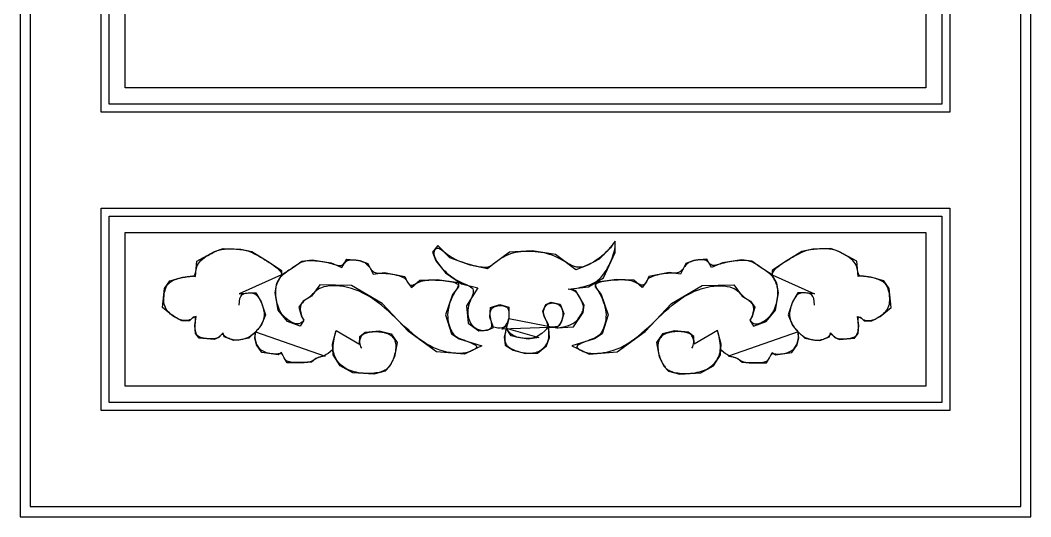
# Model space of a CAD drawing. Header units: metres. Extents: x -19 to 392, y -4 to 849.
# Drawn here: x -3.9 to 381.1, y -3.9 to 185.1 of the extents above; entities that cross this region are included whole.
import ezdxf

# ---------------------------------------------------------------- set-up
doc = ezdxf.new("R2010")
doc.units = ezdxf.units.M
for name, color, linetype in [('3', 3, 'Continuous'), ('4', 4, 'Continuous'), ('7', 7, 'Continuous')]:
    doc.layers.add(name, color=color, linetype=linetype)

msp = doc.modelspace()

# ---------------------------------------------------------------- linework, layer by layer
at = {"layer": '3'}
msp.add_lwpolyline([(0, 823.67), (0, 0), (377.3, 0), (377.3, 835.94)], dxfattribs=at)
for points in [[(30.03, 153.23), (30.03, 624.47), (347.27, 624.47), (347.27, 153.23)], [(30.03, 39.66), (30.03, 110.5), (347.27, 110.5), (347.27, 39.66)]]:
    msp.add_lwpolyline(points, close=True, dxfattribs=at)
at = {"layer": '4'}
msp.add_lwpolyline([(-3.85, 824.97), (-3.85, -3.85), (381.15, -3.85), (381.15, 834.76)], dxfattribs=at)
for points in [[(26.95, 150.15), (26.95, 627.55), (350.35, 627.55), (350.35, 150.15)], [(26.95, 36.58), (26.95, 113.58), (350.35, 113.58), (350.35, 36.58)]]:
    msp.add_lwpolyline(points, close=True, dxfattribs=at)
at = {"layer": '7'}
for points in [[(36.19, 159.39), (36.19, 618.31), (341.11, 618.31), (341.11, 159.39)], [(36.19, 45.82), (36.19, 104.34), (341.11, 104.34), (341.11, 45.82)]]:
    msp.add_lwpolyline(points, close=True, dxfattribs=at)
for points in [[(200.54, 68.01), (200.54, 68.01), (200.68, 68.02), (201.07, 68.06), (201.67, 68.14), (202.41, 68.25), (203.26, 68.42), (204.16, 68.63), (205.07, 68.91), (205.93, 69.26), (206.71, 69.68), (207.41, 70.16), (208.02, 70.68), (208.55, 71.24), (209.01, 71.81), (209.41, 72.38), (209.75, 72.94), (210.03, 73.47), (210.26, 73.96), (210.45, 74.42), (210.58, 74.84), (210.68, 75.24), (210.73, 75.63), (210.74, 76), (210.71, 76.37), (210.64, 76.73), (210.54, 77.11), (210.4, 77.48), (210.25, 77.86), (210.07, 78.24), (209.88, 78.62), (209.68, 78.98), (209.47, 79.34), (209.27, 79.69), (209.08, 80.03), (208.88, 80.34), (208.69, 80.65), (208.49, 80.93), (208.28, 81.19), (208.06, 81.44), (207.82, 81.66), (207.56, 81.85), (207.29, 82.03), (207.01, 82.18), (206.75, 82.31), (206.54, 82.43), (206.4, 82.54), (206.36, 82.64), (206.43, 82.74), (206.65, 82.84), (207.03, 82.94), (207.55, 83.05), (208.19, 83.17), (208.92, 83.31), (209.72, 83.47), (210.56, 83.66), (211.42, 83.88), (212.27, 84.13), (213.1, 84.42), (213.89, 84.76), (214.66, 85.15), (215.39, 85.6), (216.11, 86.12), (216.8, 86.71), (217.47, 87.38), (218.12, 88.15), (218.75, 89), (219.36, 89.93), (219.93, 90.91), (220.47, 91.92), (220.96, 92.94), (221.4, 93.94), (221.79, 94.91), (222.1, 95.81), (222.36, 96.64), (222.54, 97.38), (222.67, 98.05), (222.75, 98.63), (222.8, 99.13), (222.8, 99.56), (222.79, 99.9), (222.75, 100.17), (222.7, 100.36), (222.64, 100.48), (222.58, 100.54), (222.5, 100.54), (222.41, 100.49), (222.32, 100.4), (222.21, 100.28), (222.1, 100.13), (221.99, 99.97), (221.86, 99.78), (221.71, 99.57), (221.54, 99.34), (221.33, 99.07), (221.1, 98.78), (220.83, 98.45), (220.51, 98.09), (220.14, 97.68), (219.74, 97.25), (219.29, 96.8), (218.81, 96.33), (218.31, 95.86), (217.79, 95.4), (217.25, 94.95), (216.71, 94.52), (216.17, 94.12), (215.63, 93.76), (215.09, 93.41), (214.54, 93.09), (214, 92.79), (213.45, 92.51), (212.9, 92.24), (212.35, 91.98), (211.79, 91.73), (211.22, 91.5), (210.64, 91.31), (210.04, 91.16), (209.41, 91.08), (208.74, 91.08), (208.04, 91.17), (207.3, 91.37), (206.51, 91.68), (205.67, 92.09), (204.79, 92.58), (203.87, 93.11), (202.91, 93.66), (201.93, 94.22), (200.92, 94.75), (199.9, 95.24), (198.85, 95.66), (197.78, 96.02), (196.71, 96.31), (195.62, 96.55), (194.53, 96.74), (193.44, 96.88), (192.34, 96.99), (191.24, 97.06), (190.15, 97.1), (189.06, 97.11), (187.98, 97.08), (186.93, 97.01), (185.89, 96.89), (184.87, 96.71), (183.88, 96.48), (182.92, 96.19), (182, 95.83), (181.12, 95.42), (180.28, 94.97), (179.49, 94.5), (178.76, 94.01), (178.07, 93.54), (177.45, 93.08), (176.89, 92.66), (176.39, 92.29), (175.95, 91.96), (175.53, 91.69), (175.14, 91.46), (174.74, 91.28), (174.32, 91.15), (173.87, 91.07), (173.36, 91.03), (172.78, 91.04), (172.14, 91.09), (171.44, 91.18), (170.7, 91.31), (169.9, 91.47), (169.07, 91.67), (168.21, 91.89), (167.32, 92.13), (166.42, 92.4), (165.5, 92.69), (164.59, 93), (163.68, 93.34), (162.79, 93.71), (161.92, 94.1), (161.09, 94.52), (160.3, 94.98), (159.55, 95.46), (158.86, 95.95), (158.21, 96.45), (157.61, 96.91), (157.05, 97.34), (156.53, 97.71), (156.06, 98), (155.63, 98.2), (155.24, 98.29), (154.88, 98.27), (154.57, 98.17), (154.31, 97.99), (154.09, 97.75), (153.92, 97.45), (153.8, 97.12), (153.73, 96.76), (153.71, 96.38), (153.75, 95.99), (153.83, 95.58), (153.96, 95.16), (154.14, 94.72), (154.35, 94.27), (154.61, 93.8), (154.91, 93.31), (155.24, 92.8), (155.61, 92.28), (156.01, 91.75), (156.45, 91.21), (156.93, 90.66), (157.44, 90.11), (158, 89.56), (158.59, 89.02), (159.22, 88.48), (159.89, 87.96), (160.58, 87.45), (161.3, 86.96), (162.04, 86.49), (162.79, 86.05), (163.55, 85.64), (164.32, 85.27), (165.09, 84.93), (165.83, 84.61), (166.54, 84.31), (167.18, 84), (167.74, 83.66), (168.2, 83.29), (168.53, 82.87), (168.73, 82.38), (168.76, 81.82), (168.67, 81.18), (168.47, 80.49), (168.19, 79.74), (167.88, 78.95), (167.55, 78.14), (167.24, 77.31), (166.98, 76.47), (166.79, 75.63), (166.68, 74.81), (166.63, 74), (166.66, 73.21), (166.75, 72.46), (166.91, 71.74), (167.13, 71.06), (167.4, 70.44), (167.72, 69.87), (168.09, 69.36), (168.5, 68.9), (168.93, 68.49), (169.38, 68.14), (169.85, 67.85), (170.31, 67.6), (170.78, 67.4), (171.22, 67.26), (171.66, 67.16), (172.08, 67.09), (172.48, 67.07), (172.88, 67.08), (173.25, 67.11), (173.62, 67.17), (173.97, 67.25), (174.3, 67.34), (174.61, 67.46), (174.9, 67.59), (175.16, 67.74), (175.38, 67.93), (175.57, 68.15), (175.7, 68.4), (175.79, 68.69), (175.82, 69.03), (175.8, 69.4), (175.75, 69.8), (175.67, 70.22), (175.57, 70.67), (175.47, 71.13), (175.38, 71.6), (175.29, 72.07), (175.24, 72.53), (175.21, 72.99), (175.21, 73.44), (175.25, 73.87), (175.32, 74.28), (175.44, 74.66), (175.61, 75.01), (175.83, 75.33), (176.09, 75.61), (176.41, 75.85), (176.76, 76.05), (177.14, 76.22), (177.55, 76.35), (177.98, 76.45), (178.42, 76.51), (178.86, 76.54), (179.3, 76.54), (179.73, 76.51), (180.14, 76.44), (180.53, 76.35), (180.9, 76.22), (181.22, 76.07), (181.51, 75.88), (181.75, 75.67), (181.94, 75.43), (182.08, 75.14), (182.18, 74.79), (182.25, 74.37), (182.29, 73.86), (182.31, 73.25), (182.32, 72.52), (182.32, 71.65), (200.54, 68.01), (206.92, 68.46), (210.56, 73.93), (211.02, 76.66), (209.2, 79.84), (207.83, 82.12), (204.87, 82.8), (212.61, 83.71), (218.31, 87.12), (222.86, 96.68), (222.86, 101.01), (222.18, 100.32), (221.04, 98.5), (216.71, 94.18), (212.39, 91.9), (207.83, 90.08), (200.09, 96), (191.2, 97.36), (182.55, 96.91), (176.17, 92.13), (174.12, 90.54), (167.51, 91.9), (159.77, 94.63), (155.21, 99.41), (153.16, 96.91), (154.53, 93.5), (158.17, 88.95), (164.32, 84.85), (170.47, 83.26), (166.14, 76.43), (166.83, 69.83), (170.93, 66.87), (174.12, 67.1), (176.4, 68.24), (175.03, 72.11), (175.26, 75.75), (178.9, 76.88), (182.32, 75.97), (182.32, 74.15), (182.32, 71.65)], [(79.56, 76.64), (79.56, 76.64), (79.64, 78.07), (79.85, 79.17), (80.18, 79.98), (80.59, 80.55), (81.06, 80.92), (81.57, 81.13), (82.1, 81.25), (82.62, 81.3), (83.11, 81.34), (83.57, 81.36), (84, 81.36), (84.4, 81.33), (84.78, 81.27), (85.13, 81.17), (85.47, 81.03), (85.79, 80.85), (86.1, 80.61), (86.39, 80.32), (86.67, 79.98), (86.94, 79.6), (87.2, 79.19), (87.45, 78.73), (87.68, 78.25), (87.92, 77.74), (88.14, 77.2), (88.35, 76.64), (88.54, 76.07), (88.71, 75.48), (88.85, 74.9), (88.96, 74.31), (89.03, 73.72), (89.05, 73.15), (89.03, 72.59), (88.96, 72.04), (88.85, 71.51), (88.71, 71), (88.54, 70.51), (88.34, 70.05), (88.13, 69.6), (87.9, 69.18), (87.66, 68.79), (87.41, 68.42), (87.15, 68.07), (86.89, 67.74), (86.62, 67.42), (86.34, 67.11), (86.05, 66.81), (85.75, 66.51), (85.45, 66.21), (85.14, 65.92), (84.82, 65.63), (84.5, 65.35), (84.16, 65.09), (83.82, 64.84), (83.47, 64.61), (83.11, 64.41), (82.75, 64.23), (82.37, 64.07), (82, 63.94), (81.62, 63.82), (81.24, 63.73), (80.86, 63.65), (80.49, 63.57), (80.13, 63.51), (79.78, 63.46), (79.44, 63.42), (79.1, 63.39), (78.76, 63.37), (78.41, 63.36), (78.06, 63.38), (77.7, 63.42), (77.32, 63.48), (76.93, 63.56), (76.53, 63.66), (76.13, 63.79), (75.73, 63.93), (75.36, 64.09), (75, 64.25), (74.68, 64.43), (74.4, 64.61), (74.17, 64.8), (73.98, 64.98), (73.82, 65.15), (73.68, 65.31), (73.57, 65.43), (73.46, 65.53), (73.34, 65.59), (73.22, 65.6), (73.09, 65.56), (72.93, 65.48), (72.77, 65.36), (72.59, 65.21), (72.4, 65.05), (72.2, 64.87), (71.99, 64.7), (71.78, 64.54), (71.56, 64.39), (71.34, 64.26), (71.09, 64.15), (70.82, 64.05), (70.52, 63.98), (70.18, 63.92), (69.79, 63.88), (69.35, 63.86), (68.85, 63.85), (68.31, 63.86), (67.74, 63.89), (67.16, 63.95), (66.58, 64.02), (66.02, 64.11), (65.5, 64.22), (65.02, 64.35), (64.61, 64.5), (64.27, 64.67), (63.98, 64.87), (63.73, 65.08), (63.53, 65.32), (63.37, 65.57), (63.23, 65.84), (63.13, 66.13), (63.03, 66.44), (62.96, 66.76), (62.9, 67.1), (62.86, 67.45), (62.83, 67.82), (62.82, 68.19), (62.81, 68.58), (62.82, 68.98), (62.84, 69.38), (62.87, 69.78), (62.89, 70.17), (62.92, 70.54), (62.93, 70.89), (62.94, 71.2), (62.93, 71.48), (62.9, 71.71), (62.84, 71.88), (62.77, 72), (62.67, 72.07), (62.56, 72.1), (62.43, 72.09), (62.29, 72.05), (62.14, 71.99), (61.99, 71.9), (61.83, 71.79), (61.66, 71.67), (61.49, 71.54), (61.3, 71.41), (61.1, 71.28), (60.89, 71.15), (60.65, 71.04), (60.39, 70.95), (60.11, 70.87), (59.8, 70.82), (59.48, 70.79), (59.14, 70.78), (58.78, 70.8), (58.42, 70.84), (58.04, 70.9), (57.66, 70.99), (57.27, 71.1), (56.88, 71.23), (56.48, 71.4), (56.08, 71.59), (55.66, 71.8), (55.24, 72.05), (54.8, 72.32), (54.36, 72.62), (53.89, 72.94), (53.43, 73.3), (52.97, 73.7), (52.54, 74.14), (52.13, 74.62), (51.77, 75.15), (51.45, 75.73), (51.2, 76.37), (51.03, 77.07), (50.92, 77.81), (50.87, 78.58), (50.88, 79.36), (50.93, 80.14), (51.03, 80.89), (51.16, 81.62), (51.32, 82.29), (51.5, 82.89), (51.71, 83.44), (51.94, 83.93), (52.21, 84.36), (52.5, 84.75), (52.84, 85.1), (53.22, 85.42), (53.63, 85.7), (54.1, 85.96), (54.6, 86.19), (55.13, 86.41), (55.68, 86.6), (56.24, 86.77), (56.81, 86.92), (57.37, 87.06), (57.92, 87.18), (58.45, 87.29), (58.96, 87.38), (59.44, 87.46), (59.89, 87.53), (60.32, 87.58), (60.71, 87.62), (61.06, 87.65), (61.38, 87.67), (61.66, 87.68), (61.9, 87.7), (62.12, 87.73), (62.3, 87.79), (62.46, 87.89), (62.6, 88.05), (62.72, 88.27), (62.82, 88.58), (62.92, 88.98), (63.02, 89.46), (63.13, 90.01), (63.28, 90.6), (63.47, 91.22), (63.72, 91.85), (64.05, 92.48), (64.45, 93.1), (64.96, 93.68), (65.54, 94.22), (66.18, 94.73), (66.86, 95.2), (67.57, 95.63), (68.28, 96.02), (68.97, 96.38), (69.62, 96.7), (70.22, 96.98), (70.77, 97.22), (71.3, 97.43), (71.82, 97.6), (72.33, 97.75), (72.86, 97.87), (73.42, 97.96), (74.02, 98.03), (74.67, 98.07), (75.37, 98.1), (76.1, 98.11), (76.85, 98.1), (77.61, 98.07), (78.36, 98.03), (79.09, 97.98), (79.79, 97.91), (80.46, 97.84), (81.09, 97.74), (81.7, 97.63), (82.29, 97.49), (82.89, 97.32), (83.49, 97.12), (84.11, 96.87), (84.76, 96.59), (85.45, 96.25), (86.18, 95.87), (86.93, 95.44), (87.71, 94.99), (88.52, 94.5), (89.35, 93.99), (90.19, 93.46), (91.05, 92.91), (91.91, 92.35), (92.75, 91.78), (93.54, 91.2), (94.25, 90.62), (94.86, 90.03), (95.33, 89.43), (95.63, 88.84), (95.74, 88.24), (79.56, 80.96), (82.98, 81.42), (85.94, 81.42), (87.99, 78), (89.59, 73), (87.99, 68.9), (85.83, 66.51), (83.21, 64.12), (80.02, 63.44), (77.51, 63.21), (73.87, 64.58), (73.41, 66.17), (71.82, 64.35), (70, 63.67), (64.3, 64.12), (62.94, 65.94), (62.71, 68.9), (63.16, 72.31), (62.02, 72.09), (60.66, 70.72), (57.7, 70.72), (54.51, 72.31), (50.41, 75.73), (51.09, 83.01), (53.14, 85.97), (58.15, 87.33), (61.8, 87.79), (62.94, 87.56), (63.39, 93.48), (70.22, 97.12), (73.41, 98.25), (80.25, 98.03), (84.35, 97.12), (90.95, 93.02), (95.74, 89.83), (95.74, 88.24)], [(298.74, 76.64), (298.74, 76.64), (298.66, 78.07), (298.45, 79.17), (298.13, 79.98), (297.72, 80.55), (297.24, 80.92), (296.73, 81.13), (296.2, 81.25), (295.68, 81.3), (295.19, 81.34), (294.74, 81.36), (294.31, 81.36), (293.91, 81.33), (293.53, 81.27), (293.17, 81.17), (292.83, 81.03), (292.51, 80.85), (292.21, 80.61), (291.91, 80.32), (291.63, 79.98), (291.36, 79.6), (291.11, 79.19), (290.86, 78.73), (290.62, 78.25), (290.39, 77.74), (290.16, 77.2), (289.95, 76.64), (289.76, 76.07), (289.59, 75.48), (289.45, 74.9), (289.34, 74.31), (289.27, 73.72), (289.25, 73.15), (289.27, 72.59), (289.34, 72.04), (289.45, 71.51), (289.59, 71), (289.76, 70.51), (289.96, 70.05), (290.18, 69.6), (290.41, 69.18), (290.64, 68.79), (290.89, 68.42), (291.15, 68.07), (291.41, 67.74), (291.69, 67.42), (291.97, 67.11), (292.25, 66.81), (292.55, 66.51), (292.85, 66.21), (293.16, 65.92), (293.48, 65.63), (293.81, 65.35), (294.14, 65.09), (294.48, 64.84), (294.83, 64.61), (295.19, 64.41), (295.56, 64.23), (295.93, 64.07), (296.31, 63.94), (296.69, 63.82), (297.06, 63.73), (297.44, 63.65), (297.81, 63.57), (298.17, 63.51), (298.52, 63.46), (298.86, 63.42), (299.2, 63.39), (299.55, 63.37), (299.89, 63.36), (300.24, 63.38), (300.6, 63.42), (300.98, 63.48), (301.37, 63.56), (301.77, 63.66), (302.17, 63.79), (302.57, 63.93), (302.95, 64.09), (303.3, 64.25), (303.62, 64.43), (303.9, 64.61), (304.13, 64.8), (304.33, 64.98), (304.48, 65.15), (304.62, 65.31), (304.74, 65.43), (304.85, 65.53), (304.96, 65.59), (305.08, 65.6), (305.22, 65.56), (305.37, 65.48), (305.54, 65.36), (305.71, 65.21), (305.9, 65.05), (306.1, 64.87), (306.31, 64.7), (306.52, 64.54), (306.74, 64.39), (306.97, 64.26), (307.21, 64.15), (307.48, 64.05), (307.78, 63.98), (308.12, 63.92), (308.51, 63.88), (308.95, 63.86), (309.45, 63.85), (309.99, 63.86), (310.56, 63.89), (311.14, 63.95), (311.72, 64.02), (312.28, 64.11), (312.81, 64.22), (313.28, 64.35), (313.69, 64.5), (314.03, 64.67), (314.33, 64.87), (314.57, 65.08), (314.77, 65.32), (314.93, 65.57), (315.07, 65.84), (315.18, 66.13), (315.27, 66.44), (315.34, 66.76), (315.4, 67.1), (315.44, 67.45), (315.47, 67.82), (315.49, 68.19), (315.49, 68.58), (315.48, 68.98), (315.46, 69.38), (315.44, 69.78), (315.41, 70.17), (315.39, 70.54), (315.37, 70.89), (315.36, 71.2), (315.37, 71.48), (315.41, 71.71), (315.46, 71.88), (315.54, 72), (315.63, 72.07), (315.75, 72.1), (315.87, 72.09), (316.01, 72.05), (316.16, 71.99), (316.32, 71.9), (316.48, 71.79), (316.64, 71.67), (316.81, 71.54), (317, 71.41), (317.2, 71.28), (317.42, 71.15), (317.65, 71.04), (317.91, 70.95), (318.19, 70.87), (318.5, 70.82), (318.82, 70.79), (319.16, 70.78), (319.52, 70.8), (319.89, 70.84), (320.26, 70.9), (320.64, 70.99), (321.03, 71.1), (321.42, 71.23), (321.82, 71.4), (322.22, 71.59), (322.64, 71.8), (323.06, 72.05), (323.5, 72.32), (323.95, 72.62), (324.41, 72.94), (324.87, 73.3), (325.33, 73.7), (325.76, 74.14), (326.17, 74.62), (326.54, 75.15), (326.85, 75.73), (327.1, 76.37), (327.28, 77.07), (327.38, 77.81), (327.43, 78.58), (327.43, 79.36), (327.37, 80.14), (327.27, 80.89), (327.14, 81.62), (326.98, 82.29), (326.8, 82.89), (326.6, 83.44), (326.36, 83.93), (326.1, 84.36), (325.8, 84.75), (325.46, 85.1), (325.09, 85.42), (324.67, 85.7), (324.21, 85.96), (323.7, 86.19), (323.17, 86.41), (322.62, 86.6), (322.06, 86.77), (321.49, 86.92), (320.93, 87.06), (320.38, 87.18), (319.85, 87.29), (319.34, 87.38), (318.86, 87.46), (318.41, 87.53), (317.99, 87.58), (317.6, 87.62), (317.24, 87.65), (316.92, 87.67), (316.64, 87.68), (316.4, 87.7), (316.19, 87.73), (316, 87.79), (315.84, 87.89), (315.71, 88.05), (315.59, 88.27), (315.48, 88.58), (315.38, 88.98), (315.28, 89.46), (315.17, 90.01), (315.02, 90.6), (314.83, 91.22), (314.58, 91.85), (314.26, 92.48), (313.85, 93.1), (313.35, 93.68), (312.76, 94.22), (312.12, 94.73), (311.44, 95.2), (310.73, 95.63), (310.03, 96.02), (309.34, 96.38), (308.69, 96.7), (308.09, 96.98), (307.53, 97.22), (307, 97.43), (306.48, 97.6), (305.97, 97.75), (305.44, 97.87), (304.88, 97.96), (304.28, 98.03), (303.63, 98.07), (302.93, 98.1), (302.2, 98.11), (301.45, 98.1), (300.7, 98.07), (299.95, 98.03), (299.21, 97.98), (298.51, 97.91), (297.85, 97.84), (297.22, 97.74), (296.61, 97.63), (296.01, 97.49), (295.41, 97.32), (294.81, 97.12), (294.19, 96.87), (293.54, 96.59), (292.85, 96.25), (292.13, 95.87), (291.37, 95.44), (290.59, 94.99), (289.78, 94.5), (288.95, 93.99), (288.11, 93.46), (287.25, 92.91), (286.39, 92.35), (285.55, 91.78), (284.76, 91.2), (284.05, 90.62), (283.44, 90.03), (282.98, 89.43), (282.67, 88.84), (282.57, 88.24), (298.74, 80.96), (295.32, 81.42), (292.36, 81.42), (290.31, 78), (288.72, 73), (290.31, 68.9), (292.47, 66.51), (295.09, 64.12), (298.28, 63.44), (300.79, 63.21), (304.43, 64.58), (304.89, 66.17), (306.48, 64.35), (308.31, 63.67), (314, 64.12), (315.37, 65.94), (315.59, 68.9), (315.14, 72.31), (316.28, 72.09), (317.65, 70.72), (320.61, 70.72), (323.8, 72.31), (327.9, 75.73), (327.21, 83.01), (325.16, 85.97), (320.15, 87.33), (316.51, 87.79), (315.37, 87.56), (314.91, 93.48), (308.08, 97.12), (304.89, 98.25), (298.06, 98.03), (293.96, 97.12), (287.35, 93.02), (282.57, 89.83), (282.57, 88.24)], [(104.16, 70.95), (104.16, 70.95), (103.61, 70.24), (102.97, 69.79), (102.28, 69.58), (101.55, 69.56), (100.8, 69.7), (100.04, 69.97), (99.3, 70.33), (98.6, 70.76), (97.95, 71.21), (97.36, 71.69), (96.81, 72.2), (96.32, 72.73), (95.87, 73.3), (95.47, 73.9), (95.11, 74.53), (94.79, 75.2), (94.51, 75.89), (94.27, 76.62), (94.06, 77.36), (93.89, 78.1), (93.75, 78.84), (93.65, 79.56), (93.58, 80.26), (93.53, 80.92), (93.52, 81.54), (93.53, 82.12), (93.57, 82.66), (93.63, 83.16), (93.72, 83.65), (93.83, 84.11), (93.96, 84.55), (94.1, 84.98), (94.27, 85.4), (94.46, 85.82), (94.67, 86.23), (94.91, 86.63), (95.17, 87.03), (95.48, 87.43), (95.81, 87.82), (96.19, 88.2), (96.61, 88.59), (97.06, 88.96), (97.54, 89.34), (98.04, 89.7), (98.55, 90.06), (99.06, 90.41), (99.57, 90.75), (100.06, 91.09), (100.54, 91.41), (101, 91.72), (101.44, 92.01), (101.87, 92.29), (102.3, 92.54), (102.73, 92.78), (103.16, 92.99), (103.6, 93.17), (104.04, 93.33), (104.51, 93.46), (104.99, 93.56), (105.5, 93.63), (106.05, 93.68), (106.63, 93.7), (107.25, 93.7), (107.92, 93.67), (108.65, 93.61), (109.41, 93.53), (110.2, 93.43), (111, 93.31), (111.81, 93.18), (112.61, 93.03), (113.38, 92.86), (114.11, 92.68), (114.8, 92.49), (115.44, 92.3), (116.03, 92.13), (116.58, 91.97), (117.09, 91.85), (117.55, 91.78), (117.98, 91.76), (118.36, 91.81), (118.72, 91.93), (119.04, 92.11), (119.34, 92.34), (119.63, 92.6), (119.9, 92.87), (120.17, 93.13), (120.44, 93.38), (120.72, 93.59), (121.01, 93.75), (121.31, 93.86), (121.62, 93.93), (121.94, 93.97), (122.26, 93.99), (122.59, 93.98), (122.91, 93.96), (123.22, 93.93), (123.53, 93.9), (123.84, 93.87), (124.14, 93.84), (124.44, 93.8), (124.75, 93.75), (125.05, 93.7), (125.37, 93.63), (125.69, 93.55), (126.02, 93.46), (126.36, 93.35), (126.71, 93.21), (127.05, 93.05), (127.4, 92.86), (127.74, 92.64), (128.07, 92.38), (128.39, 92.07), (128.69, 91.72), (128.99, 91.35), (129.29, 90.95), (129.59, 90.56), (129.9, 90.17), (130.23, 89.82), (130.59, 89.51), (130.97, 89.27), (131.38, 89.09), (131.84, 88.97), (132.33, 88.9), (132.87, 88.86), (133.45, 88.85), (134.08, 88.83), (134.76, 88.81), (135.49, 88.77), (136.26, 88.7), (137.08, 88.59), (137.9, 88.46), (138.72, 88.3), (139.51, 88.12), (140.25, 87.92), (140.93, 87.71), (141.52, 87.48), (142.01, 87.25), (142.41, 87.02), (142.73, 86.77), (142.99, 86.53), (143.2, 86.28), (143.37, 86.02), (143.53, 85.77), (143.69, 85.51), (143.85, 85.26), (144.02, 85.01), (144.21, 84.79), (144.42, 84.59), (144.64, 84.43), (144.88, 84.31), (145.15, 84.25), (145.43, 84.26), (145.74, 84.34), (146.09, 84.48), (146.46, 84.66), (146.87, 84.88), (147.31, 85.11), (147.8, 85.35), (148.34, 85.57), (148.93, 85.78), (149.56, 85.94), (150.25, 86.07), (150.99, 86.17), (151.76, 86.23), (152.58, 86.26), (153.43, 86.26), (154.32, 86.24), (155.23, 86.19), (156.16, 86.13), (157.1, 86.04), (158.03, 85.94), (158.92, 85.81), (159.77, 85.68), (160.54, 85.53), (161.22, 85.37), (161.8, 85.21), (162.25, 85.03), (162.58, 84.85), (162.81, 84.66), (162.94, 84.45), (163, 84.23), (162.98, 83.99), (162.91, 83.74), (162.78, 83.46), (162.62, 83.17), (162.43, 82.84), (162.21, 82.48), (161.97, 82.08), (161.7, 81.64), (161.42, 81.13), (161.12, 80.57), (160.81, 79.94), (160.49, 79.23), (160.18, 78.46), (159.88, 77.64), (159.61, 76.77), (159.38, 75.87), (159.19, 74.95), (159.05, 74.01), (158.99, 73.07), (159, 72.14), (159.07, 71.22), (159.21, 70.33), (159.41, 69.48), (159.65, 68.67), (159.92, 67.92), (160.22, 67.23), (160.54, 66.62), (160.88, 66.1), (161.23, 65.64), (161.62, 65.25), (162.04, 64.9), (162.52, 64.59), (163.05, 64.3), (163.65, 64.02), (164.33, 63.74), (165.1, 63.45), (165.91, 63.15), (166.74, 62.84), (167.55, 62.52), (168.31, 62.21), (168.97, 61.89), (169.5, 61.58), (169.86, 61.28), (170.04, 60.98), (170.04, 60.7), (169.9, 60.43), (169.64, 60.17), (169.3, 59.93), (168.9, 59.69), (168.48, 59.47), (168.06, 59.27), (167.66, 59.07), (167.27, 58.9), (166.87, 58.74), (166.45, 58.61), (165.97, 58.49), (165.42, 58.41), (164.78, 58.35), (164.04, 58.32), (163.16, 58.32), (162.17, 58.37), (161.08, 58.46), (159.91, 58.62), (158.67, 58.84), (157.39, 59.14), (156.07, 59.54), (154.73, 60.02), (153.4, 60.62), (152.06, 61.31), (150.73, 62.09), (149.4, 62.96), (148.07, 63.9), (146.75, 64.92), (145.44, 65.99), (144.14, 67.12), (142.85, 68.29), (141.57, 69.5), (140.28, 70.72), (139, 71.95), (137.7, 73.18), (136.4, 74.38), (135.08, 75.55), (133.74, 76.67), (132.37, 77.74), (130.99, 78.74), (129.58, 79.66), (128.15, 80.51), (126.71, 81.28), (125.26, 81.96), (123.79, 82.55), (122.31, 83.05), (120.83, 83.44), (119.36, 83.73), (117.92, 83.92), (116.53, 84.03), (115.2, 84.04), (113.96, 83.98), (112.82, 83.83), (111.8, 83.61), (110.91, 83.33), (110.14, 82.98), (109.48, 82.59), (108.91, 82.17), (108.4, 81.73), (107.95, 81.29), (107.53, 80.87), (107.13, 80.47), (106.73, 80.1), (106.33, 79.77), (105.94, 79.46), (105.56, 79.18), (105.2, 78.92), (104.85, 78.66), (104.51, 78.41), (104.2, 78.15), (103.92, 77.89), (103.66, 77.62), (103.43, 77.33), (103.23, 77.02), (103.08, 76.67), (102.95, 76.3), (102.87, 75.88), (102.84, 75.42), (102.85, 74.92), (102.9, 74.37), (103, 73.8), (103.14, 73.21), (103.33, 72.62), (103.57, 72.04), (103.84, 71.48), (104.16, 70.95), (102.8, 68.67), (98.01, 70.49), (94.37, 74.82), (93.23, 81.42), (93.91, 85.06), (95.74, 88.24), (100.29, 91.2), (103.48, 93.48), (107.35, 93.93), (114.64, 92.79), (118.74, 90.97), (120.57, 94.16), (123.3, 93.93), (125.58, 93.7), (128.54, 92.57), (130.59, 88.47), (134.92, 89.15), (142.66, 87.56), (143.57, 85.51), (145.17, 83.46), (148.36, 86.19), (154.96, 86.42), (163.16, 85.28), (163.16, 83.69), (160.88, 80.73), (158.15, 73), (160.43, 65.71), (163.39, 63.89), (172.02, 61.16), (167.72, 59.11), (165.44, 57.98), (154.73, 58.89), (144.03, 66.62), (134.01, 77.32), (122.39, 84.15), (110.32, 84.37), (107.13, 80.05), (103.94, 78.23), (102.34, 75.95), (103.25, 72.31), (104.16, 70.95)], [(274.14, 70.95), (274.14, 70.95), (274.69, 70.24), (275.33, 69.79), (276.02, 69.58), (276.75, 69.56), (277.51, 69.7), (278.26, 69.97), (279, 70.33), (279.7, 70.76), (280.35, 71.21), (280.94, 71.69), (281.49, 72.2), (281.98, 72.73), (282.43, 73.3), (282.84, 73.9), (283.2, 74.53), (283.51, 75.2), (283.79, 75.89), (284.04, 76.62), (284.24, 77.36), (284.41, 78.1), (284.55, 78.84), (284.65, 79.56), (284.72, 80.26), (284.77, 80.92), (284.78, 81.54), (284.77, 82.12), (284.73, 82.66), (284.67, 83.16), (284.58, 83.65), (284.47, 84.11), (284.35, 84.55), (284.2, 84.98), (284.03, 85.4), (283.85, 85.82), (283.63, 86.23), (283.4, 86.63), (283.13, 87.03), (282.83, 87.43), (282.49, 87.82), (282.11, 88.2), (281.69, 88.59), (281.24, 88.96), (280.76, 89.34), (280.26, 89.7), (279.75, 90.06), (279.24, 90.41), (278.73, 90.75), (278.24, 91.09), (277.76, 91.41), (277.31, 91.72), (276.86, 92.01), (276.43, 92.29), (276, 92.54), (275.57, 92.78), (275.14, 92.99), (274.71, 93.17), (274.26, 93.33), (273.8, 93.46), (273.31, 93.56), (272.8, 93.63), (272.26, 93.68), (271.67, 93.7), (271.05, 93.7), (270.38, 93.67), (269.66, 93.61), (268.89, 93.53), (268.1, 93.43), (267.3, 93.31), (266.49, 93.18), (265.7, 93.03), (264.93, 92.86), (264.19, 92.68), (263.5, 92.49), (262.86, 92.3), (262.27, 92.13), (261.72, 91.97), (261.22, 91.85), (260.75, 91.78), (260.33, 91.76), (259.94, 91.81), (259.59, 91.93), (259.26, 92.11), (258.96, 92.34), (258.68, 92.6), (258.4, 92.87), (258.13, 93.13), (257.86, 93.38), (257.58, 93.59), (257.29, 93.75), (256.99, 93.86), (256.68, 93.93), (256.36, 93.97), (256.04, 93.99), (255.72, 93.98), (255.4, 93.96), (255.08, 93.93), (254.77, 93.9), (254.46, 93.87), (254.16, 93.84), (253.86, 93.8), (253.56, 93.75), (253.25, 93.7), (252.93, 93.63), (252.61, 93.55), (252.28, 93.46), (251.94, 93.35), (251.6, 93.21), (251.25, 93.05), (250.91, 92.86), (250.57, 92.64), (250.24, 92.38), (249.92, 92.07), (249.61, 91.72), (249.31, 91.35), (249.01, 90.95), (248.71, 90.56), (248.4, 90.17), (248.07, 89.82), (247.72, 89.51), (247.33, 89.27), (246.92, 89.09), (246.46, 88.97), (245.97, 88.9), (245.43, 88.86), (244.85, 88.85), (244.22, 88.83), (243.54, 88.81), (242.82, 88.77), (242.04, 88.7), (241.23, 88.59), (240.4, 88.46), (239.58, 88.3), (238.79, 88.12), (238.05, 87.92), (237.37, 87.71), (236.78, 87.48), (236.29, 87.25), (235.89, 87.02), (235.57, 86.77), (235.31, 86.53), (235.1, 86.28), (234.93, 86.02), (234.77, 85.77), (234.62, 85.51), (234.45, 85.26), (234.28, 85.01), (234.09, 84.79), (233.89, 84.59), (233.66, 84.43), (233.42, 84.31), (233.16, 84.25), (232.87, 84.26), (232.56, 84.34), (232.22, 84.48), (231.84, 84.66), (231.44, 84.88), (230.99, 85.11), (230.5, 85.35), (229.96, 85.57), (229.38, 85.78), (228.74, 85.94), (228.05, 86.07), (227.32, 86.17), (226.54, 86.23), (225.72, 86.26), (224.87, 86.26), (223.99, 86.24), (223.07, 86.19), (222.14, 86.13), (221.2, 86.04), (220.27, 85.94), (219.38, 85.81), (218.53, 85.68), (217.76, 85.53), (217.08, 85.37), (216.51, 85.21), (216.06, 85.03), (215.72, 84.85), (215.49, 84.66), (215.36, 84.45), (215.3, 84.23), (215.32, 83.99), (215.4, 83.74), (215.52, 83.46), (215.68, 83.17), (215.87, 82.84), (216.09, 82.48), (216.34, 82.08), (216.6, 81.64), (216.89, 81.13), (217.18, 80.57), (217.49, 79.94), (217.81, 79.23), (218.12, 78.46), (218.42, 77.64), (218.69, 76.77), (218.93, 75.87), (219.12, 74.95), (219.25, 74.01), (219.32, 73.07), (219.31, 72.14), (219.23, 71.22), (219.09, 70.33), (218.89, 69.48), (218.66, 68.67), (218.38, 67.92), (218.08, 67.23), (217.76, 66.62), (217.43, 66.1), (217.07, 65.64), (216.69, 65.25), (216.26, 64.9), (215.79, 64.59), (215.25, 64.3), (214.65, 64.02), (213.97, 63.74), (213.2, 63.45), (212.39, 63.15), (211.56, 62.84), (210.75, 62.52), (209.99, 62.21), (209.33, 61.89), (208.8, 61.58), (208.44, 61.28), (208.26, 60.98), (208.26, 60.7), (208.4, 60.43), (208.66, 60.17), (209, 59.93), (209.4, 59.69), (209.82, 59.47), (210.25, 59.27), (210.65, 59.07), (211.03, 58.9), (211.43, 58.74), (211.86, 58.61), (212.33, 58.49), (212.88, 58.41), (213.52, 58.35), (214.27, 58.32), (215.14, 58.32), (216.13, 58.37), (217.22, 58.46), (218.39, 58.62), (219.63, 58.84), (220.91, 59.14), (222.23, 59.54), (223.57, 60.02), (224.91, 60.62), (226.24, 61.31), (227.58, 62.09), (228.91, 62.96), (230.23, 63.9), (231.55, 64.92), (232.86, 65.99), (234.16, 67.12), (235.45, 68.29), (236.74, 69.5), (238.02, 70.72), (239.3, 71.95), (240.6, 73.18), (241.9, 74.38), (243.22, 75.55), (244.56, 76.67), (245.93, 77.74), (247.31, 78.74), (248.72, 79.66), (250.15, 80.51), (251.59, 81.28), (253.05, 81.96), (254.51, 82.55), (255.99, 83.05), (257.47, 83.44), (258.94, 83.73), (260.38, 83.92), (261.78, 84.03), (263.1, 84.04), (264.35, 83.98), (265.49, 83.83), (266.51, 83.61), (267.39, 83.33), (268.16, 82.98), (268.82, 82.59), (269.4, 82.17), (269.9, 81.73), (270.36, 81.29), (270.77, 80.87), (271.18, 80.47), (271.57, 80.1), (271.97, 79.77), (272.36, 79.46), (272.74, 79.18), (273.1, 78.92), (273.46, 78.66), (273.79, 78.41), (274.1, 78.15), (274.39, 77.89), (274.64, 77.62), (274.87, 77.33), (275.07, 77.02), (275.23, 76.67), (275.35, 76.3), (275.43, 75.88), (275.47, 75.42), (275.46, 74.92), (275.4, 74.37), (275.3, 73.8), (275.16, 73.21), (274.97, 72.62), (274.73, 72.04), (274.46, 71.48), (274.14, 70.95), (275.5, 68.67), (280.29, 70.49), (283.93, 74.82), (285.07, 81.42), (284.39, 85.06), (282.57, 88.24), (278.01, 91.2), (274.82, 93.48), (270.95, 93.93), (263.66, 92.79), (259.56, 90.97), (257.74, 94.16), (255, 93.93), (252.73, 93.7), (249.76, 92.57), (247.71, 88.47), (243.39, 89.15), (235.64, 87.56), (234.73, 85.51), (233.14, 83.46), (229.95, 86.19), (223.34, 86.42), (215.14, 85.28), (215.14, 83.69), (217.42, 80.73), (220.15, 73), (217.87, 65.71), (214.91, 63.89), (206.28, 61.16), (210.58, 59.11), (212.86, 57.98), (223.57, 58.89), (234.27, 66.62), (244.3, 77.32), (255.91, 84.15), (267.99, 84.37), (271.18, 80.05), (274.37, 78.23), (275.96, 75.95), (275.05, 72.31), (274.14, 70.95)], [(175.75, 68.55), (175.75, 68.55), (177.06, 68.25), (178.13, 68.11), (179, 68.09), (179.7, 68.18), (180.24, 68.35), (180.65, 68.59), (180.98, 68.87), (181.24, 69.17), (181.45, 69.47), (181.63, 69.77), (181.78, 70.05), (181.9, 70.3), (181.98, 70.51), (182.04, 70.67), (182.08, 70.78), (182.09, 70.82), (182.08, 70.78), (182.05, 70.67), (182, 70.49), (181.94, 70.25), (181.86, 69.96), (181.77, 69.62), (181.67, 69.23), (181.56, 68.81), (181.44, 68.35), (181.32, 67.87), (181.2, 67.37), (181.09, 66.86), (180.98, 66.34), (180.89, 65.82), (180.82, 65.32), (180.76, 64.82), (180.73, 64.35), (180.73, 63.9), (180.75, 63.47), (180.81, 63.06), (180.9, 62.67), (181.02, 62.31), (181.17, 61.96), (181.37, 61.64), (181.6, 61.34), (181.87, 61.05), (182.18, 60.79), (182.52, 60.54), (182.9, 60.3), (183.31, 60.08), (183.75, 59.87), (184.22, 59.67), (184.71, 59.47), (185.24, 59.28), (185.78, 59.11), (186.34, 58.95), (186.91, 58.81), (187.49, 58.68), (188.07, 58.57), (188.66, 58.49), (189.24, 58.43), (189.82, 58.4), (190.38, 58.4), (190.95, 58.42), (191.49, 58.48), (192.03, 58.58), (192.55, 58.7), (193.06, 58.87), (193.55, 59.07), (194.02, 59.31), (194.47, 59.58), (194.89, 59.88), (195.28, 60.2), (195.65, 60.54), (195.99, 60.89), (196.29, 61.26), (196.56, 61.63), (196.79, 62.02), (196.99, 62.41), (197.16, 62.82), (197.3, 63.25), (197.4, 63.7), (197.49, 64.17), (197.54, 64.67), (197.57, 65.2), (197.58, 65.74), (197.56, 66.3), (197.52, 66.87), (197.46, 67.43), (197.38, 67.98), (197.28, 68.52), (197.16, 69.03), (197.03, 69.52), (196.88, 69.97), (196.72, 70.39), (196.55, 70.79), (196.39, 71.17), (196.23, 71.52), (196.08, 71.86), (195.95, 72.18), (195.83, 72.49), (195.73, 72.78), (195.65, 73.07), (195.59, 73.35), (195.55, 73.62), (195.53, 73.9), (195.54, 74.18), (195.57, 74.46), (195.62, 74.74), (195.7, 75.04), (195.8, 75.32), (195.92, 75.61), (196.06, 75.89), (196.22, 76.15), (196.4, 76.39), (196.59, 76.62), (196.8, 76.82), (197.02, 77), (197.26, 77.15), (197.51, 77.27), (197.79, 77.37), (198.08, 77.45), (198.39, 77.5), (198.72, 77.53), (199.07, 77.53), (199.44, 77.5), (199.81, 77.45), (200.18, 77.36), (200.55, 77.23), (200.91, 77.07), (201.25, 76.87), (201.57, 76.62), (201.85, 76.33), (202.1, 76), (202.32, 75.63), (202.5, 75.24), (202.65, 74.84), (202.77, 74.42), (202.85, 74), (202.89, 73.58), (202.91, 73.18), (202.89, 72.78), (202.84, 72.4), (202.77, 72.03), (202.68, 71.68), (202.58, 71.35), (202.48, 71.04), (202.36, 70.74), (202.25, 70.47), (202.13, 70.21), (202.02, 69.98), (201.9, 69.76), (201.77, 69.55), (201.65, 69.36), (201.51, 69.18), (201.38, 69.01), (201.23, 68.86), (201.04, 68.71), (200.79, 68.58), (200.45, 68.46), (199.98, 68.37), (199.37, 68.3), (198.58, 68.25), (197.58, 68.24), (179.58, 67.55), (181.63, 69.15), (182.32, 71.65), (181.63, 69.15), (180.5, 64.6), (180.95, 61.41), (183.91, 59.59), (188.7, 58.22), (193.25, 58.45), (196.67, 61.18), (197.81, 64.37), (197.35, 69.38), (195.76, 72.33), (195.3, 74.38), (196.44, 76.88), (198.49, 77.79), (201.91, 77.11), (203.27, 73.47), (202.36, 70.51), (201.45, 68.92), (200.54, 68.24), (197.58, 68.24)], [(115.21, 59.8), (115.21, 59.8), (114.23, 58.97), (113.41, 58.33), (112.73, 57.86), (112.17, 57.53), (111.71, 57.31), (111.32, 57.16), (110.99, 57.08), (110.69, 57.01), (110.42, 56.94), (110.15, 56.87), (109.9, 56.79), (109.66, 56.7), (109.42, 56.61), (109.19, 56.51), (108.97, 56.39), (108.76, 56.27), (108.55, 56.14), (108.34, 56), (108.12, 55.85), (107.9, 55.71), (107.68, 55.57), (107.45, 55.44), (107.2, 55.32), (106.94, 55.21), (106.66, 55.12), (106.35, 55.04), (106.02, 54.98), (105.66, 54.93), (105.25, 54.9), (104.8, 54.87), (104.3, 54.84), (103.75, 54.83), (103.14, 54.82), (102.48, 54.81), (101.81, 54.82), (101.12, 54.83), (100.45, 54.87), (99.81, 54.92), (99.22, 54.99), (98.7, 55.09), (98.25, 55.22), (97.89, 55.37), (97.58, 55.55), (97.34, 55.74), (97.13, 55.95), (96.96, 56.18), (96.82, 56.41), (96.69, 56.65), (96.56, 56.89), (96.43, 57.13), (96.31, 57.36), (96.19, 57.58), (96.06, 57.77), (95.93, 57.94), (95.8, 58.07), (95.66, 58.17), (95.51, 58.22), (95.35, 58.23), (95.16, 58.21), (94.94, 58.18), (94.68, 58.14), (94.37, 58.1), (94.01, 58.07), (93.57, 58.05), (93.07, 58.07), (92.51, 58.11), (91.91, 58.18), (91.28, 58.28), (90.65, 58.42), (90.03, 58.58), (89.44, 58.77), (88.9, 59), (88.42, 59.26), (88, 59.54), (87.63, 59.86), (87.3, 60.2), (87.02, 60.56), (86.76, 60.94), (86.54, 61.34), (86.34, 61.75), (86.16, 62.18), (86, 62.63), (85.86, 63.12), (85.76, 63.65), (85.7, 64.25), (85.69, 64.92), (85.73, 65.67), (85.83, 66.51), (112.37, 57.29), (110.54, 57.07), (108.72, 56.38), (107.13, 55.02), (104.39, 54.79), (97.79, 54.79), (96.65, 56.61), (95.74, 58.66), (94.37, 57.75), (88.22, 58.66), (86.17, 61.62), (85.49, 64.12), (85.83, 66.51)], [(126.26, 60.25), (126.26, 60.25), (125.97, 60.84), (125.76, 61.42), (125.63, 61.98), (125.57, 62.51), (125.57, 63.02), (125.63, 63.49), (125.73, 63.93), (125.86, 64.33), (126.03, 64.68), (126.22, 65), (126.44, 65.27), (126.7, 65.52), (127, 65.73), (127.34, 65.91), (127.73, 66.07), (128.16, 66.21), (128.64, 66.33), (129.16, 66.43), (129.72, 66.51), (130.3, 66.57), (130.9, 66.61), (131.52, 66.62), (132.14, 66.62), (132.75, 66.59), (133.36, 66.53), (133.95, 66.45), (134.53, 66.34), (135.08, 66.21), (135.61, 66.04), (136.12, 65.85), (136.6, 65.63), (137.04, 65.37), (137.45, 65.09), (137.82, 64.77), (138.16, 64.42), (138.45, 64.03), (138.7, 63.61), (138.9, 63.16), (139.06, 62.67), (139.17, 62.15), (139.23, 61.59), (139.25, 61.01), (139.22, 60.4), (139.16, 59.79), (139.07, 59.17), (138.94, 58.55), (138.8, 57.95), (138.64, 57.37), (138.46, 56.82), (138.27, 56.29), (138.07, 55.79), (137.86, 55.32), (137.64, 54.88), (137.42, 54.47), (137.19, 54.08), (136.97, 53.73), (136.74, 53.4), (136.5, 53.1), (136.26, 52.82), (136, 52.57), (135.73, 52.33), (135.42, 52.11), (135.09, 51.91), (134.73, 51.72), (134.32, 51.54), (133.88, 51.37), (133.39, 51.22), (132.85, 51.08), (132.27, 50.96), (131.64, 50.87), (130.95, 50.79), (130.21, 50.73), (129.41, 50.7), (128.58, 50.7), (127.71, 50.72), (126.82, 50.78), (125.93, 50.86), (125.05, 50.97), (124.2, 51.12), (123.38, 51.3), (122.6, 51.52), (121.88, 51.77), (121.2, 52.05), (120.56, 52.36), (119.97, 52.7), (119.41, 53.07), (118.89, 53.46), (118.4, 53.88), (117.95, 54.32), (117.53, 54.78), (117.14, 55.26), (116.79, 55.77), (116.47, 56.31), (116.18, 56.87), (115.94, 57.47), (115.73, 58.09), (115.55, 58.75), (115.43, 59.48), (115.37, 60.3), (115.39, 61.26), (115.5, 62.38), (115.7, 63.71), (116.02, 65.26), (116.47, 67.08), (125.35, 61.85), (125.58, 64.8), (127.63, 66.4), (132.87, 66.85), (137.42, 65.71), (139.7, 62.53), (138.79, 57.07), (136.97, 53.43), (135.14, 51.6), (130.82, 50.47), (122.84, 50.92), (118.06, 53.65), (115.33, 57.75), (115.1, 61.85), (116.47, 67.08)], [(197.33, 68.25), (197.33, 68.25), (196.04, 66.96), (194.89, 65.95), (193.86, 65.21), (192.93, 64.68), (192.09, 64.33), (191.33, 64.12), (190.63, 64.01), (189.99, 63.97), (189.38, 63.96), (188.8, 63.98), (188.25, 64.01), (187.72, 64.07), (187.21, 64.14), (186.72, 64.23), (186.23, 64.32), (185.75, 64.43), (185.28, 64.54), (184.79, 64.69), (184.3, 64.9), (183.78, 65.2), (183.23, 65.62), (182.64, 66.18), (182.01, 66.92), (181.32, 67.87), (193.71, 64.37), (189.61, 63.69), (185.73, 64.37), (183.23, 65.05), (181.32, 67.87)], [(252.04, 60.25), (252.04, 60.25), (252.34, 60.84), (252.54, 61.42), (252.67, 61.98), (252.73, 62.51), (252.73, 63.02), (252.67, 63.49), (252.58, 63.93), (252.44, 64.33), (252.28, 64.68), (252.08, 65), (251.86, 65.27), (251.6, 65.52), (251.3, 65.73), (250.96, 65.91), (250.57, 66.07), (250.14, 66.21), (249.66, 66.33), (249.14, 66.43), (248.59, 66.51), (248, 66.57), (247.4, 66.61), (246.79, 66.62), (246.17, 66.62), (245.55, 66.59), (244.94, 66.53), (244.35, 66.45), (243.78, 66.34), (243.22, 66.21), (242.69, 66.04), (242.18, 65.85), (241.7, 65.63), (241.26, 65.37), (240.85, 65.09), (240.48, 64.77), (240.15, 64.42), (239.86, 64.03), (239.61, 63.61), (239.4, 63.16), (239.24, 62.67), (239.13, 62.15), (239.07, 61.59), (239.06, 61.01), (239.08, 60.4), (239.14, 59.79), (239.24, 59.17), (239.36, 58.55), (239.5, 57.95), (239.67, 57.37), (239.84, 56.82), (240.03, 56.29), (240.23, 55.79), (240.44, 55.32), (240.66, 54.88), (240.88, 54.47), (241.11, 54.08), (241.34, 53.73), (241.56, 53.4), (241.8, 53.1), (242.04, 52.82), (242.3, 52.57), (242.58, 52.33), (242.88, 52.11), (243.21, 51.91), (243.58, 51.72), (243.98, 51.54), (244.43, 51.37), (244.92, 51.22), (245.45, 51.08), (246.03, 50.96), (246.67, 50.87), (247.35, 50.79), (248.09, 50.73), (248.89, 50.7), (249.73, 50.7), (250.6, 50.72), (251.48, 50.78), (252.37, 50.86), (253.25, 50.97), (254.11, 51.12), (254.93, 51.3), (255.7, 51.52), (256.43, 51.77), (257.1, 52.05), (257.74, 52.36), (258.34, 52.7), (258.89, 53.07), (259.41, 53.46), (259.9, 53.88), (260.35, 54.32), (260.78, 54.78), (261.16, 55.26), (261.52, 55.77), (261.84, 56.31), (262.12, 56.87), (262.37, 57.47), (262.58, 58.09), (262.75, 58.75), (262.87, 59.48), (262.93, 60.3), (262.91, 61.26), (262.81, 62.38), (262.6, 63.71), (262.28, 65.26), (261.84, 67.08), (252.95, 61.85), (252.73, 64.8), (250.68, 66.4), (245.44, 66.85), (240.88, 65.71), (238.6, 62.53), (239.51, 57.07), (241.34, 53.43), (243.16, 51.6), (247.49, 50.47), (255.46, 50.92), (260.24, 53.65), (262.98, 57.75), (263.2, 61.85), (261.84, 67.08)], [(263.09, 59.8), (263.09, 59.8), (264.07, 58.97), (264.89, 58.33), (265.57, 57.86), (266.13, 57.53), (266.6, 57.31), (266.98, 57.16), (267.31, 57.08), (267.61, 57.01), (267.89, 56.94), (268.15, 56.87), (268.4, 56.79), (268.65, 56.7), (268.88, 56.61), (269.11, 56.51), (269.33, 56.39), (269.54, 56.27), (269.76, 56.14), (269.97, 56), (270.18, 55.85), (270.4, 55.71), (270.62, 55.57), (270.86, 55.44), (271.1, 55.32), (271.37, 55.21), (271.65, 55.12), (271.95, 55.04), (272.28, 54.98), (272.65, 54.93), (273.05, 54.9), (273.5, 54.87), (274, 54.84), (274.56, 54.83), (275.17, 54.82), (275.82, 54.81), (276.5, 54.82), (277.18, 54.83), (277.85, 54.87), (278.49, 54.92), (279.08, 54.99), (279.6, 55.09), (280.05, 55.22), (280.42, 55.37), (280.72, 55.55), (280.97, 55.74), (281.17, 55.95), (281.34, 56.18), (281.48, 56.41), (281.62, 56.65), (281.74, 56.89), (281.87, 57.13), (281.99, 57.36), (282.11, 57.58), (282.24, 57.77), (282.37, 57.94), (282.5, 58.07), (282.64, 58.17), (282.79, 58.22), (282.95, 58.23), (283.14, 58.21), (283.36, 58.18), (283.62, 58.14), (283.93, 58.1), (284.3, 58.07), (284.73, 58.05), (285.23, 58.07), (285.8, 58.11), (286.4, 58.18), (287.02, 58.28), (287.65, 58.42), (288.27, 58.58), (288.86, 58.77), (289.4, 59), (289.88, 59.26), (290.3, 59.54), (290.68, 59.86), (291, 60.2), (291.29, 60.56), (291.54, 60.94), (291.76, 61.34), (291.96, 61.75), (292.15, 62.18), (292.31, 62.63), (292.44, 63.12), (292.54, 63.65), (292.6, 64.25), (292.61, 64.92), (292.57, 65.67), (292.47, 66.51), (265.94, 57.29), (267.76, 57.07), (269.58, 56.38), (271.18, 55.02), (273.91, 54.79), (280.52, 54.79), (281.65, 56.61), (282.57, 58.66), (283.93, 57.75), (290.08, 58.66), (292.13, 61.62), (292.82, 64.12), (292.47, 66.51)]]:
    msp.add_lwpolyline(points, dxfattribs=at)

doc.saveas('drawing.dxf')
